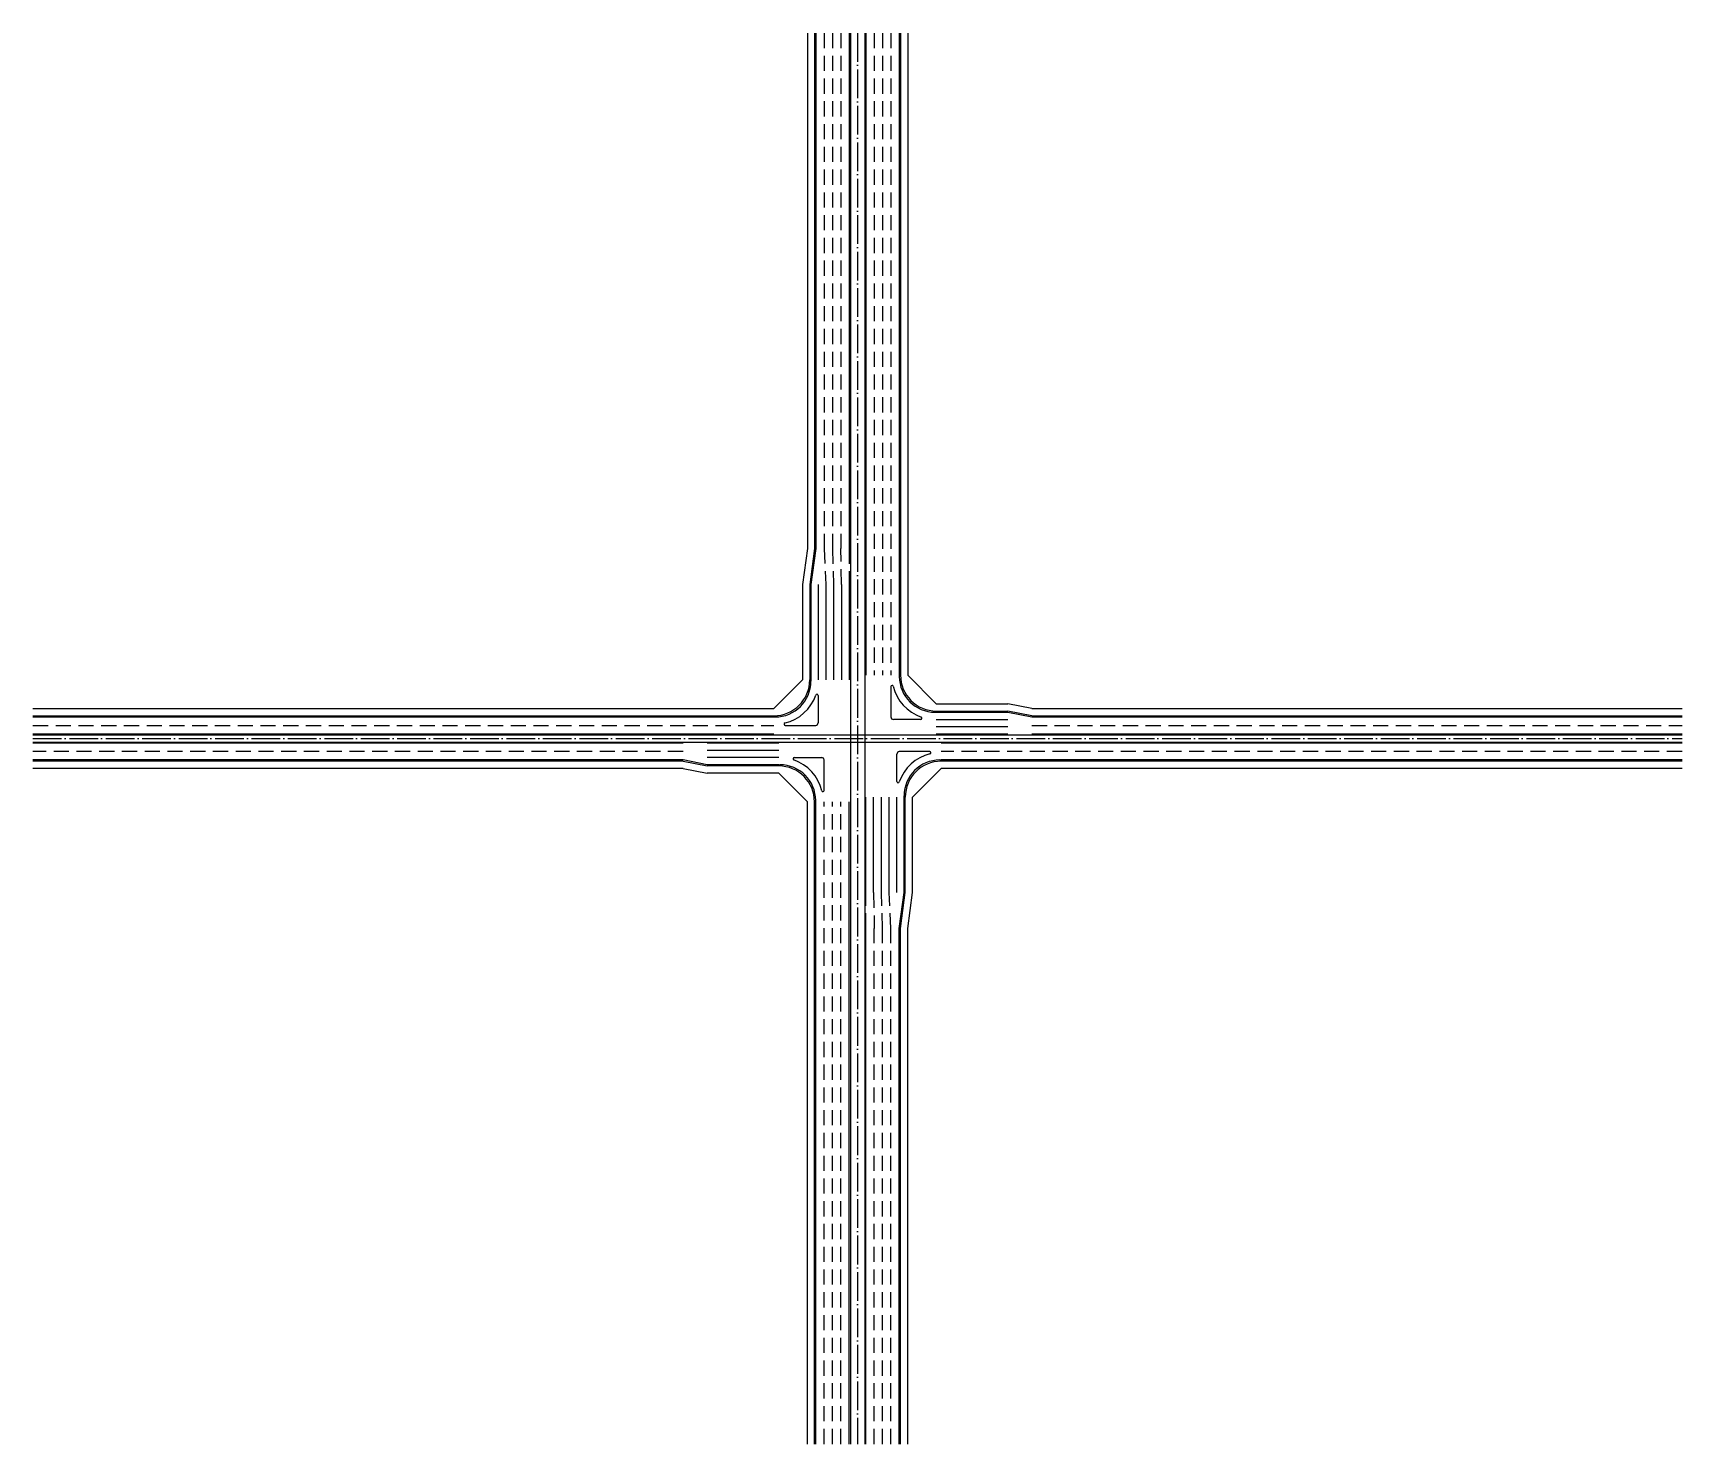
# Model space of a CAD drawing. Header units: metres. Extents: x -379 to 311, y 533 to 1123.
import ezdxf

# ---------------------------------------------------------------- set-up
doc = ezdxf.new("R2010")
doc.units = ezdxf.units.M
doc.header["$LTSCALE"] = 0.5
doc.linetypes.add('DASHED', pattern=[19.05, 12.7, -6.35])
doc.linetypes.add('ZWCAD_ISO04W100', pattern=[30.5, 24, -3, 0.5, -3])
for name, color, linetype in [('导向车道线', 7, 'Continuous'), ('车行道边缘线', 170, 'Continuous'), ('车道中心线', 10, 'ZWCAD_ISO04W100'), ('车道分割线', 7, 'DASHED'), ('道路红线', 220, 'Continuous'), ('道路绿化带', 100, 'Continuous')]:
    doc.layers.add(name, color=color, linetype=linetype)

msp = doc.modelspace()

# ---------------------------------------------------------------- linework, layer by layer
at = {"layer": '导向车道线'}
for p, q in [((-51.27, 1123.39), (-51.27, 907.68)), ((-37.27, 1123.39), (-37.27, 907.68)), ((-30.27, 1123.39), (-30.27, 854.68)), ((-16.27, 1123.39), (-16.27, 854.68)), ((-51.27, 907.68), (-53.27, 892.68)), ((-53.27, 892.68), (-53.27, 852.68)), ((-50.27, 892.68), (-50.27, 852.68)), ((-47.02, 892.68), (-47.02, 852.68)), ((-43.77, 892.68), (-43.77, 852.68)), ((-40.52, 892.68), (-40.52, 852.68)), ((-37.27, 892.68), (-37.27, 852.68)), ((-53.27, 852.68), (-53.27, 852.18)), ((-19.77, 849.9), (-19.77, 837.18)), ((-16.27, 854.68), (-16.27, 854.18)), ((-50.27, 846.18), (-50.27, 834.68)), ((-378.97, 837.18), (-68.77, 837.18)), ((-68.77, 837.18), (-68.27, 837.18)), ((-7.27, 836.18), (-18.77, 836.18)), ((-1.27, 839.18), (-0.77, 839.18)), ((-0.77, 839.18), (29.23, 839.18)), ((-0.77, 836.18), (29.23, 836.18)), ((29.23, 839.18), (39.23, 837.18)), ((39.23, 837.18), (311.42, 837.18)), ((-378.97, 830.18), (-68.77, 830.18)), ((-64, 833.68), (-51.27, 833.68)), ((-0.77, 833.18), (29.23, 833.18)), ((-0.77, 830.18), (29.23, 830.18)), ((39.23, 830.18), (311.42, 830.18)), ((-106.77, 826.18), (-378.97, 826.18)), ((-66.77, 826.18), (-96.77, 826.18)), ((-66.77, 823.18), (-96.77, 823.18)), ((-17.27, 810.18), (-17.27, 821.68)), ((-3.55, 822.68), (-16.27, 822.68)), ((311.42, 826.18), (1.23, 826.18)), ((-106.77, 819.18), (-378.97, 819.18)), ((-96.77, 817.18), (-106.77, 819.18)), ((-66.77, 820.18), (-96.77, 820.18)), ((-66.77, 817.18), (-96.77, 817.18)), ((-66.77, 817.18), (-66.27, 817.18)), ((-60.27, 820.18), (-48.77, 820.18)), ((-47.77, 806.45), (-47.77, 819.18)), ((0.73, 819.18), (1.23, 819.18)), ((311.42, 819.18), (1.23, 819.18)), ((-51.27, 801.68), (-51.27, 802.18)), ((-51.27, 532.96), (-51.27, 801.68)), ((-37.27, 532.96), (-37.27, 801.68)), ((-30.27, 763.68), (-30.27, 803.68)), ((-27.02, 763.68), (-27.02, 803.68)), ((-23.77, 763.68), (-23.77, 803.68)), ((-20.52, 763.68), (-20.52, 803.68)), ((-17.27, 763.68), (-17.27, 803.68)), ((-14.27, 803.68), (-14.27, 804.18)), ((-14.27, 763.68), (-14.27, 803.68)), ((-16.27, 748.68), (-14.27, 763.68)), ((-30.27, 532.96), (-30.27, 748.68)), ((-16.27, 532.96), (-16.27, 748.68))]:
    msp.add_line(p, q, dxfattribs=at)
for centre, radius, start, end in [((-68.27, 852.18), 15, 270, 0), ((-19.27, 849.9), 0.5, 13.35118, 180), ((-1.27, 854.18), 18, 193.35118, 251.07536), ((-1.27, 854.18), 15, 180, 270), ((-68.27, 852.18), 18, 283.35118, 341.07536), ((-50.77, 846.18), 0.5, 0, 161.07536), ((-18.77, 837.18), 1, 180, 270), ((-7.27, 836.68), 0.5, 270, 71.07536), ((-64, 834.18), 0.5, 103.35118, 270), ((-51.27, 834.68), 1, 270, 0), ((-16.27, 821.68), 1, 90, 180), ((0.73, 804.18), 18, 103.35118, 161.07536), ((-3.55, 822.18), 0.5, 283.35118, 90), ((-66.27, 802.18), 15, 0, 90), ((-60.27, 819.68), 0.5, 90, 251.07536), ((-66.27, 802.18), 18, 13.35118, 71.07536), ((-48.77, 819.18), 1, 0, 90), ((0.73, 804.18), 15, 90, 180), ((-16.77, 810.18), 0.5, 180, 341.07536), ((-48.27, 806.45), 0.5, 193.35118, 0)]:
    msp.add_arc(centre, radius, start, end, dxfattribs=at)
at = {"layer": '车行道边缘线'}
for p, q in [((-51.77, 1123.39), (-51.77, 907.68)), ((-15.77, 1123.39), (-15.77, 854.68)), ((-15.77, 1123.39), (-15.77, 854.68)), ((-51.77, 907.68), (-53.77, 892.68)), ((-53.77, 892.68), (-53.77, 852.68)), ((-378.97, 837.68), (-68.77, 837.68)), ((-0.77, 839.68), (29.23, 839.68)), ((39.23, 837.68), (29.23, 839.68)), ((39.23, 837.68), (311.42, 837.68)), ((-106.77, 818.68), (-378.97, 818.68)), ((-106.77, 818.68), (-96.77, 816.68)), ((-66.77, 816.68), (-96.77, 816.68)), ((311.42, 818.68), (1.23, 818.68)), ((-51.77, 532.96), (-51.77, 801.68)), ((-51.77, 532.96), (-51.77, 801.68)), ((-13.77, 763.68), (-13.77, 803.68)), ((-15.77, 748.68), (-13.77, 763.68)), ((-15.77, 532.96), (-15.77, 748.68))]:
    msp.add_line(p, q, dxfattribs=at)
for centre, start, end in [((-68.77, 852.68), 270, 0), ((-0.77, 854.68), 180, 270), ((-66.77, 801.68), 0, 90), ((1.23, 803.68), 90, 180)]:
    msp.add_arc(centre, 15, start, end, dxfattribs=at)
at = {"layer": '车道中心线'}
for p, q in [((-33.77, 1123.39), (-33.77, 532.96)), ((-378.97, 828.18), (311.42, 828.18))]:
    msp.add_line(p, q, dxfattribs=at)
at = {"layer": '车道分割线'}
for p, q in [((-47.77, 1123.39), (-47.77, 907.68)), ((-44.27, 1123.39), (-44.27, 907.68)), ((-40.77, 1123.39), (-40.77, 907.68)), ((-26.77, 1123.39), (-26.77, 854.68)), ((-23.27, 1123.39), (-23.27, 854.68)), ((-19.77, 1123.39), (-19.77, 854.68)), ((-47.77, 907.68), (-47.02, 892.68)), ((-44.27, 907.68), (-43.77, 892.68)), ((-40.52, 892.68), (-40.77, 907.68)), ((-37.27, 907.68), (-37.27, 892.68)), ((-378.97, 833.68), (-68.77, 833.68)), ((39.23, 833.68), (311.42, 833.68)), ((-106.77, 822.68), (-378.97, 822.68)), ((311.42, 822.68), (1.23, 822.68)), ((-47.77, 532.96), (-47.77, 801.68)), ((-44.27, 532.96), (-44.27, 801.68)), ((-40.77, 532.96), (-40.77, 801.68)), ((-30.27, 748.68), (-30.27, 763.68)), ((-27.02, 763.68), (-26.77, 748.68)), ((-23.27, 748.68), (-23.77, 763.68)), ((-19.77, 748.68), (-20.52, 763.68)), ((-26.77, 532.96), (-26.77, 748.68)), ((-23.27, 532.96), (-23.27, 748.68)), ((-19.77, 532.96), (-19.77, 748.68))]:
    msp.add_line(p, q, dxfattribs=at)
at = {"layer": '道路红线'}
for p, q in [((-54.77, 1123.39), (-54.77, 907.68)), ((-12.77, 1123.39), (-12.77, 854.68)), ((-54.77, 907.68), (-56.77, 892.68)), ((-56.77, 892.68), (-56.77, 852.68)), ((-56.77, 852.68), (-68.77, 840.68)), ((-12.77, 854.68), (-0.77, 842.68)), ((-0.77, 842.68), (29.23, 842.68)), ((39.23, 840.68), (29.23, 842.68)), ((-378.97, 840.68), (-68.77, 840.68)), ((39.23, 840.68), (311.42, 840.68)), ((-106.77, 815.68), (-378.97, 815.68)), ((-106.77, 815.68), (-96.77, 813.68)), ((-10.77, 803.68), (1.23, 815.68)), ((311.42, 815.68), (1.23, 815.68)), ((-66.77, 813.68), (-96.77, 813.68)), ((-54.77, 801.68), (-66.77, 813.68)), ((-54.77, 532.96), (-54.77, 801.68)), ((-10.77, 763.68), (-10.77, 803.68)), ((-12.77, 748.68), (-10.77, 763.68)), ((-12.77, 532.96), (-12.77, 748.68))]:
    msp.add_line(p, q, dxfattribs=at)
at = {"layer": '道路绿化带'}
for p, q in [((-36.77, 1123.39), (-36.77, 532.96)), ((-36.77, 1123.39), (-36.77, 532.96)), ((-30.77, 1123.39), (-30.77, 532.96)), ((-378.97, 829.68), (311.42, 829.68)), ((-378.97, 826.68), (311.42, 826.68))]:
    msp.add_line(p, q, dxfattribs=at)

doc.saveas('drawing.dxf')
